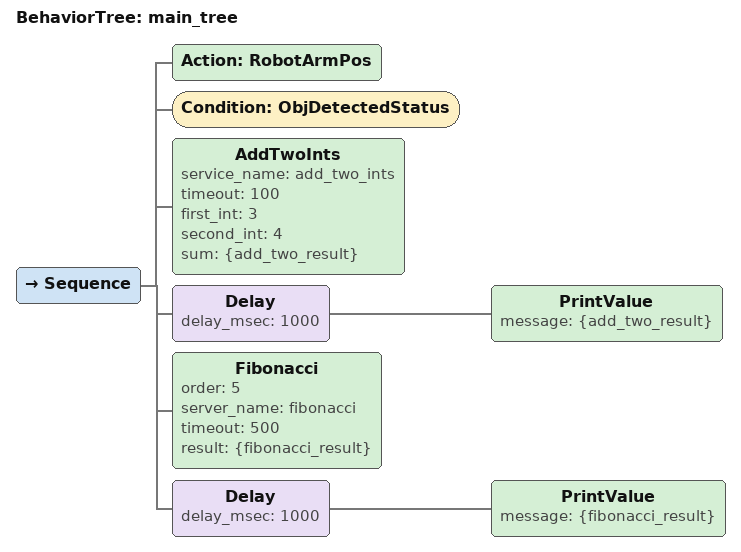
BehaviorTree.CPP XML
<?xml version="1.0" encoding="UTF-8"?>
<root BTCPP_format="4">
  <BehaviorTree ID="main_tree">
    <Sequence>
      <Action ID="RobotArmPos"/>
      <Condition ID="ObjDetectedStatus"/>
      <AddTwoInts service_name="add_two_ints"
                  timeout="100"
                  first_int="3"
                  second_int="4"
                  sum="{add_two_result}"/>
      <Delay delay_msec="1000">
        <PrintValue message="{add_two_result}"/>
      </Delay>
      <Fibonacci order="5"
                 server_name="fibonacci"
                 timeout="500"
                 result="{fibonacci_result}"/>
      <Delay delay_msec="1000">
        <PrintValue message="{fibonacci_result}"/>
      </Delay>
    </Sequence>
  </BehaviorTree>

</root>
